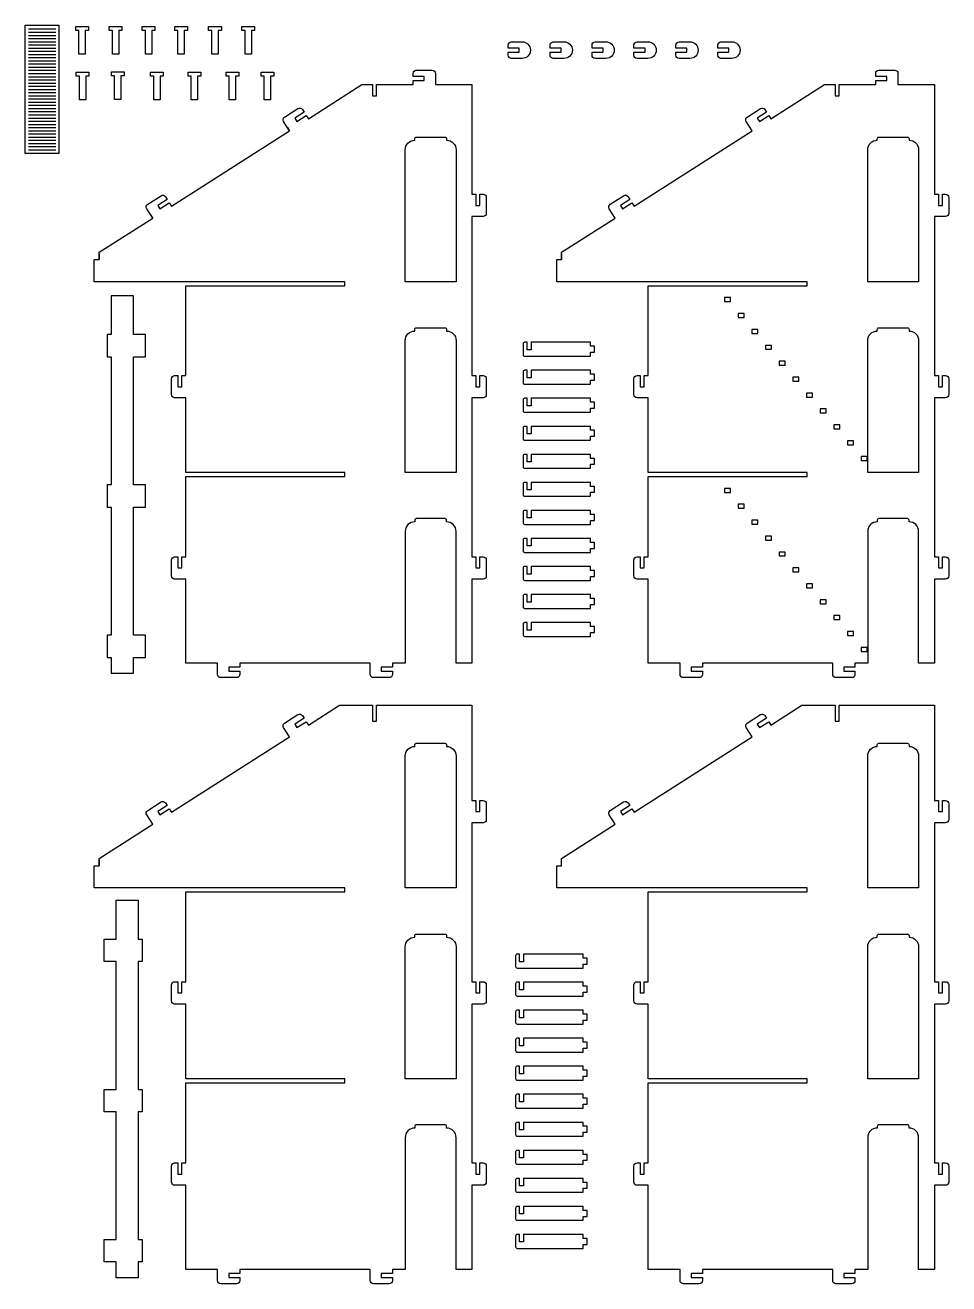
# Model space of a CAD drawing. Extents: x 8164 to 10920, y 152 to 1666.
# Drawn here: x 10223 to 10920, y 695 to 1645 of the extents above; entities that cross this region are included whole.
import ezdxf

# ---------------------------------------------------------------- set-up
doc = ezdxf.new("R2010")
doc.units = 0
doc.header["$MEASUREMENT"] = 0
doc.layers.add('LAYER_1', color=18, linetype='CONTINUOUS')

msp = doc.modelspace()

# ---------------------------------------------------------------- linework, layer by layer
at = {"layer": 'LAYER_1'}
for points in [[(10222.7, 1644.97), (10248.14, 1644.97), (10248.14, 1548.01), (10222.7, 1548.01)], [(10268.02, 1640.98), (10268.02, 1622.98), (10263.22, 1622.98), (10263.22, 1640.98), (10260.82, 1640.98), (10260.82, 1643.98), (10270.42, 1643.98), (10270.42, 1640.98)], [(10293.35, 1640.98), (10293.35, 1622.98), (10288.55, 1622.98), (10288.55, 1640.98), (10286.15, 1640.98), (10286.15, 1643.98), (10295.75, 1643.98), (10295.75, 1640.98)], [(10318.19, 1640.98), (10318.19, 1622.98), (10313.39, 1622.98), (10313.39, 1640.98), (10310.99, 1640.98), (10310.99, 1643.98), (10320.59, 1643.98), (10320.59, 1640.98)], [(10342.78, 1640.98), (10342.78, 1622.98), (10337.98, 1622.98), (10337.98, 1640.98), (10335.58, 1640.98), (10335.58, 1643.98), (10345.18, 1643.98), (10345.18, 1640.98)], [(10368.36, 1640.98), (10368.36, 1622.98), (10363.56, 1622.98), (10363.56, 1640.98), (10361.16, 1640.98), (10361.16, 1643.98), (10370.76, 1643.98), (10370.76, 1640.98)], [(10393.44, 1640.98), (10393.44, 1622.98), (10388.64, 1622.98), (10388.64, 1640.98), (10386.24, 1640.98), (10386.24, 1643.98), (10395.84, 1643.98), (10395.84, 1640.98)], [(10268.39, 1606.58), (10268.39, 1588.58), (10263.59, 1588.58), (10263.59, 1606.58), (10261.19, 1606.58), (10261.19, 1609.58), (10270.79, 1609.58), (10270.79, 1606.58)], [(10294.96, 1606.79), (10294.96, 1588.79), (10290.16, 1588.79), (10290.16, 1606.79), (10287.76, 1606.79), (10287.76, 1609.79), (10297.36, 1609.79), (10297.36, 1606.79)], [(10324.53, 1606.58), (10324.53, 1588.58), (10319.73, 1588.58), (10319.73, 1606.58), (10317.33, 1606.58), (10317.33, 1609.58), (10326.93, 1609.58), (10326.93, 1606.58)], [(10352.81, 1606.58), (10352.81, 1588.58), (10348.01, 1588.58), (10348.01, 1606.58), (10345.61, 1606.58), (10345.61, 1609.58), (10355.21, 1609.58), (10355.21, 1606.58)], [(10381.52, 1606.58), (10381.52, 1588.58), (10376.72, 1588.58), (10376.72, 1606.58), (10374.32, 1606.58), (10374.32, 1609.58), (10383.92, 1609.58), (10383.92, 1606.58)], [(10407.87, 1606.58), (10407.87, 1588.58), (10403.07, 1588.58), (10403.07, 1606.58), (10400.67, 1606.58), (10400.67, 1609.58), (10410.27, 1609.58), (10410.27, 1606.58)], [(10287.66, 1411.38), (10284.66, 1411.38), (10284.66, 1394.58), (10287.66, 1394.58), (10287.66, 1297.98), (10284.66, 1297.98), (10284.66, 1281.18), (10287.66, 1281.18), (10287.66, 1184.58), (10284.66, 1184.58), (10284.66, 1167.78), (10287.66, 1167.78), (10287.66, 1155.78), (10304.46, 1155.78), (10304.46, 1167.78), (10313.46, 1167.78), (10313.46, 1184.58), (10304.46, 1184.58), (10304.46, 1281.18), (10313.46, 1281.18), (10313.46, 1297.98), (10304.46, 1297.98), (10304.46, 1394.58), (10313.46, 1394.58), (10313.46, 1411.38), (10304.46, 1411.38), (10304.46, 1440.78), (10287.66, 1440.78)], [(10750.46, 1436.3), (10754.94, 1436.3), (10754.94, 1439.3), (10750.46, 1439.3)], [(10760.77, 1424.3), (10765.25, 1424.3), (10765.25, 1427.3), (10760.77, 1427.3)], [(10771.07, 1412.3), (10775.56, 1412.3), (10775.56, 1415.3), (10771.07, 1415.3)], [(10781.38, 1400.3), (10785.86, 1400.3), (10785.86, 1403.3), (10781.38, 1403.3)], [(10791.69, 1388.3), (10796.17, 1388.3), (10796.17, 1391.3), (10791.69, 1391.3)], [(10802, 1376.3), (10806.48, 1376.3), (10806.48, 1379.3), (10802, 1379.3)], [(10812.31, 1364.3), (10816.79, 1364.3), (10816.79, 1367.3), (10812.31, 1367.3)], [(10822.62, 1352.3), (10827.1, 1352.3), (10827.1, 1355.3), (10822.62, 1355.3)], [(10832.93, 1340.3), (10837.41, 1340.3), (10837.41, 1343.3), (10832.93, 1343.3)], [(10843.24, 1328.3), (10847.72, 1328.3), (10847.72, 1331.3), (10843.24, 1331.3)], [(10853.55, 1316.3), (10858.03, 1316.3), (10858.03, 1319.3), (10853.55, 1319.3)], [(10750.46, 1292.3), (10754.94, 1292.3), (10754.94, 1295.3), (10750.46, 1295.3)], [(10760.77, 1280.3), (10765.25, 1280.3), (10765.25, 1283.3), (10760.77, 1283.3)], [(10771.07, 1268.3), (10775.56, 1268.3), (10775.56, 1271.3), (10771.07, 1271.3)], [(10781.38, 1256.3), (10785.86, 1256.3), (10785.86, 1259.3), (10781.38, 1259.3)], [(10791.69, 1244.3), (10796.17, 1244.3), (10796.17, 1247.3), (10791.69, 1247.3)], [(10802, 1232.3), (10806.48, 1232.3), (10806.48, 1235.3), (10802, 1235.3)], [(10812.31, 1220.3), (10816.79, 1220.3), (10816.79, 1223.3), (10812.31, 1223.3)], [(10822.62, 1208.3), (10827.1, 1208.3), (10827.1, 1211.3), (10822.62, 1211.3)], [(10832.93, 1196.3), (10837.41, 1196.3), (10837.41, 1199.3), (10832.93, 1199.3)], [(10843.24, 1184.3), (10847.72, 1184.3), (10847.72, 1187.3), (10843.24, 1187.3)], [(10853.55, 1172.3), (10858.03, 1172.3), (10858.03, 1175.3), (10853.55, 1175.3)], [(10308.09, 955.07), (10311.09, 955.07), (10311.09, 938.27), (10308.09, 938.27), (10308.09, 841.67), (10311.09, 841.67), (10311.09, 824.87), (10308.09, 824.87), (10308.09, 728.27), (10311.09, 728.27), (10311.09, 711.47), (10308.09, 711.47), (10308.09, 699.47), (10291.29, 699.47), (10291.29, 711.47), (10282.29, 711.47), (10282.29, 728.27), (10291.29, 728.27), (10291.29, 824.87), (10282.29, 824.87), (10282.29, 841.67), (10291.29, 841.67), (10291.29, 938.27), (10282.29, 938.27), (10282.29, 955.07), (10291.29, 955.07), (10291.29, 984.47), (10308.09, 984.47)]]:
    msp.add_lwpolyline(points, close=True, dxfattribs=at)
for points in [[(10225.1, 1642.09), (10245.74, 1642.09)], [(10225.1, 1639.69), (10245.74, 1639.69)], [(10225.1, 1637.29), (10245.74, 1637.29)], [(10225.1, 1634.89), (10245.74, 1634.89)], [(10225.1, 1632.49), (10245.74, 1632.49)], [(10225.1, 1630.09), (10245.74, 1630.09)], [(10225.1, 1627.69), (10245.74, 1627.69)], [(10225.1, 1625.29), (10245.74, 1625.29)], [(10225.1, 1622.89), (10245.74, 1622.89)], [(10225.1, 1620.49), (10245.74, 1620.49)], [(10225.1, 1618.09), (10245.74, 1618.09)], [(10225.1, 1615.69), (10245.74, 1615.69)], [(10225.1, 1613.29), (10245.74, 1613.29)], [(10225.1, 1610.89), (10245.74, 1610.89)], [(10225.1, 1608.49), (10245.74, 1608.49)], [(10225.1, 1606.09), (10245.74, 1606.09)], [(10225.1, 1603.69), (10245.74, 1603.69)], [(10225.1, 1601.29), (10245.74, 1601.29)], [(10225.1, 1598.89), (10245.74, 1598.89)], [(10225.1, 1596.49), (10245.74, 1596.49)], [(10225.1, 1594.09), (10245.74, 1594.09)], [(10225.1, 1591.69), (10245.74, 1591.69)], [(10225.1, 1589.29), (10245.74, 1589.29)], [(10225.1, 1586.89), (10245.74, 1586.89)], [(10225.1, 1584.49), (10245.74, 1584.49)], [(10225.1, 1582.09), (10245.74, 1582.09)], [(10225.1, 1579.69), (10245.74, 1579.69)], [(10225.1, 1577.29), (10245.74, 1577.29)], [(10225.1, 1574.89), (10245.74, 1574.89)], [(10225.1, 1572.49), (10245.74, 1572.49)], [(10225.1, 1570.09), (10245.74, 1570.09)], [(10225.1, 1567.69), (10245.74, 1567.69)], [(10420.61, 1567.78), (10422.23, 1565.25)], [(10434.78, 1576.81), (10436.39, 1574.29)], [(10225.1, 1565.29), (10245.74, 1565.29)], [(10225.1, 1562.89), (10245.74, 1562.89)], [(10225.1, 1560.49), (10245.74, 1560.49)], [(10225.1, 1558.09), (10245.74, 1558.09)], [(10225.1, 1555.69), (10245.74, 1555.69)], [(10225.1, 1553.29), (10245.74, 1553.29)], [(10225.1, 1550.89), (10245.74, 1550.89)], [(10331.49, 1510.94), (10333.1, 1508.41)], [(10317.32, 1501.9), (10318.93, 1499.37)], [(10559.87, 1500.5), (10559.87, 1461.22)]]:
    msp.add_lwpolyline(points, dxfattribs=at)
for points in [[(10587.18, 1624.63), (10595.58, 1624.63), (10595.58, 1627.63), (10587.18, 1627.63), (10587.18, 1630.03, -0.414214), (10589.58, 1632.43), (10597.68, 1632.43, -1), (10597.68, 1619.83), (10589.58, 1619.83, -0.414214), (10587.18, 1622.23)], [(10618.82, 1624.63), (10627.22, 1624.63), (10627.22, 1627.63), (10618.82, 1627.63), (10618.82, 1630.03, -0.414214), (10621.22, 1632.43), (10629.32, 1632.43, -1), (10629.32, 1619.83), (10621.22, 1619.83, -0.414214), (10618.82, 1622.23)], [(10650.46, 1624.63), (10658.86, 1624.63), (10658.86, 1627.63), (10650.46, 1627.63), (10650.46, 1630.03, -0.414214), (10652.86, 1632.43), (10660.96, 1632.43, -1), (10660.96, 1619.83), (10652.86, 1619.83, -0.414214), (10650.46, 1622.23)], [(10682.1, 1624.63), (10690.5, 1624.63), (10690.5, 1627.63), (10682.1, 1627.63), (10682.1, 1630.03, -0.414214), (10684.5, 1632.43), (10692.6, 1632.43, -1), (10692.6, 1619.83), (10684.5, 1619.83, -0.414214), (10682.1, 1622.23)], [(10713.74, 1624.63), (10722.14, 1624.63), (10722.14, 1627.63), (10713.74, 1627.63), (10713.74, 1630.03, -0.414214), (10716.14, 1632.43), (10724.24, 1632.43, -1), (10724.24, 1619.83), (10716.14, 1619.83, -0.414214), (10713.74, 1622.23)], [(10745.39, 1624.63), (10753.79, 1624.63), (10753.79, 1627.63), (10745.39, 1627.63), (10745.39, 1630.03, -0.414214), (10747.79, 1632.43), (10755.89, 1632.43, -1), (10755.89, 1619.83), (10747.79, 1619.83, -0.414214), (10745.39, 1622.23)], [(10278.47, 1472.34), (10278.47, 1468.1), (10278.47, 1473.56), (10318.93, 1499.37), (10314.42, 1506.46, -0.414214), (10315.15, 1509.77), (10325.27, 1516.22, -0.414214), (10328.58, 1515.49), (10329.87, 1513.47), (10322.79, 1508.95), (10324.4, 1506.42), (10331.49, 1510.94), (10333.1, 1508.41), (10422.23, 1565.25), (10417.71, 1572.33, -0.414214), (10418.44, 1575.65), (10428.56, 1582.1, -0.414214), (10431.87, 1581.37), (10433.16, 1579.34), (10426.08, 1574.83), (10427.69, 1572.3), (10434.78, 1576.81), (10436.39, 1574.29), (10476.86, 1600.1), (10484.87, 1600.1), (10484.87, 1591.7), (10487.87, 1591.7), (10487.87, 1600.1), (10515.47, 1600.1), (10515.47, 1603.1), (10523.87, 1603.1), (10523.87, 1606.1), (10515.47, 1606.1), (10515.47, 1608.5, -0.414214), (10517.87, 1610.9), (10529.87, 1610.9, -0.414214), (10532.27, 1608.5), (10532.27, 1600.1), (10559.87, 1600.1), (10559.87, 1517.3), (10562.87, 1517.3), (10562.87, 1508.9), (10565.87, 1508.9), (10565.87, 1517.3), (10568.27, 1517.3, -0.414214), (10570.67, 1514.9), (10570.67, 1502.9, -0.414214), (10568.27, 1500.5), (10559.87, 1500.5), (10559.87, 1380.5), (10562.87, 1380.5), (10562.87, 1372.1), (10565.87, 1372.1), (10565.87, 1380.5), (10568.27, 1380.5, -0.414214), (10570.67, 1378.1), (10570.67, 1366.1, -0.414214), (10568.27, 1363.7), (10559.87, 1363.7), (10559.87, 1243.7), (10562.87, 1243.7), (10562.87, 1235.3), (10565.87, 1235.3), (10565.87, 1243.7), (10568.27, 1243.7, -0.414214), (10570.67, 1241.3), (10570.67, 1229.3, -0.414214), (10568.27, 1226.9), (10559.87, 1226.9), (10559.87, 1163.3), (10547.87, 1163.3), (10547.87, 1262.9, 0.414214), (10540.67, 1270.1), (10540.67, 1271.3, 0.414214), (10539.47, 1272.5), (10517.87, 1272.5, 0.414214), (10516.67, 1271.3), (10516.67, 1270.1, 0.414214), (10509.47, 1262.9), (10509.47, 1163.3), (10499.87, 1163.3), (10499.87, 1160.3), (10491.47, 1160.3), (10491.47, 1157.3), (10499.87, 1157.3), (10499.87, 1154.9, -0.414214), (10497.47, 1152.5), (10485.47, 1152.5, -0.414214), (10483.07, 1154.9), (10483.07, 1163.3), (10384.67, 1163.3), (10384.67, 1160.3), (10376.27, 1160.3), (10376.27, 1157.3), (10384.67, 1157.3), (10384.67, 1154.9, -0.414214), (10382.27, 1152.5), (10370.27, 1152.5, -0.414214), (10367.87, 1154.9), (10367.87, 1163.3), (10343.87, 1163.3), (10343.87, 1226.9), (10335.47, 1226.9, -0.414214), (10333.07, 1229.3), (10333.07, 1241.3, -0.414214), (10335.47, 1243.7), (10337.87, 1243.7), (10337.87, 1235.3), (10340.87, 1235.3), (10340.87, 1243.7), (10343.87, 1243.7), (10343.87, 1304.3), (10463.87, 1304.3), (10463.87, 1307.3), (10343.87, 1307.3), (10343.87, 1363.7), (10335.47, 1363.7, -0.414214), (10333.07, 1366.1), (10333.07, 1378.1, -0.414214), (10335.47, 1380.5), (10337.87, 1380.5), (10337.87, 1372.1), (10340.87, 1372.1), (10340.87, 1380.5), (10343.87, 1380.5), (10343.87, 1448.3), (10463.87, 1448.3), (10463.87, 1451.3), (10274.87, 1451.3), (10274.87, 1468.1), (10278.47, 1468.1)], [(10627.53, 1472.34), (10627.53, 1468.1), (10627.53, 1473.56), (10668, 1499.37), (10663.49, 1506.46, -0.414214), (10664.22, 1509.77), (10674.34, 1516.22, -0.414214), (10677.65, 1515.49), (10678.94, 1513.47), (10671.86, 1508.95), (10673.47, 1506.42), (10680.55, 1510.94), (10682.17, 1508.41), (10771.29, 1565.25), (10766.78, 1572.33, -0.414214), (10767.51, 1575.65), (10777.63, 1582.1, -0.414214), (10780.94, 1581.37), (10782.23, 1579.34), (10775.15, 1574.83), (10776.76, 1572.3), (10783.84, 1576.81), (10785.46, 1574.29), (10825.93, 1600.1), (10833.93, 1600.1), (10833.93, 1591.7), (10836.93, 1591.7), (10836.93, 1600.1), (10864.53, 1600.1), (10864.53, 1603.1), (10872.93, 1603.1), (10872.93, 1606.1), (10864.53, 1606.1), (10864.53, 1608.5, -0.414214), (10866.93, 1610.9), (10878.93, 1610.9, -0.414214), (10881.33, 1608.5), (10881.33, 1600.1), (10908.93, 1600.1), (10908.93, 1517.3), (10911.93, 1517.3), (10911.93, 1508.9), (10914.93, 1508.9), (10914.93, 1517.3), (10917.33, 1517.3, -0.414214), (10919.73, 1514.9), (10919.73, 1502.9, -0.414214), (10917.33, 1500.5), (10908.93, 1500.5), (10908.93, 1380.5), (10911.93, 1380.5), (10911.93, 1372.1), (10914.93, 1372.1), (10914.93, 1380.5), (10917.33, 1380.5, -0.414214), (10919.73, 1378.1), (10919.73, 1366.1, -0.414214), (10917.33, 1363.7), (10908.93, 1363.7), (10908.93, 1243.7), (10911.93, 1243.7), (10911.93, 1235.3), (10914.93, 1235.3), (10914.93, 1243.7), (10917.33, 1243.7, -0.414214), (10919.73, 1241.3), (10919.73, 1229.3, -0.414214), (10917.33, 1226.9), (10908.93, 1226.9), (10908.93, 1163.3), (10896.93, 1163.3), (10896.93, 1262.9, 0.414214), (10889.73, 1270.1), (10889.73, 1271.3, 0.414214), (10888.53, 1272.5), (10866.93, 1272.5, 0.414214), (10865.73, 1271.3), (10865.73, 1270.1, 0.414214), (10858.53, 1262.9), (10858.53, 1163.3), (10848.93, 1163.3), (10848.93, 1160.3), (10840.53, 1160.3), (10840.53, 1157.3), (10848.93, 1157.3), (10848.93, 1154.9, -0.414214), (10846.53, 1152.5), (10834.53, 1152.5, -0.414214), (10832.13, 1154.9), (10832.13, 1163.3), (10733.73, 1163.3), (10733.73, 1160.3), (10725.33, 1160.3), (10725.33, 1157.3), (10733.73, 1157.3), (10733.73, 1154.9, -0.414214), (10731.33, 1152.5), (10719.33, 1152.5, -0.414214), (10716.93, 1154.9), (10716.93, 1163.3), (10692.93, 1163.3), (10692.93, 1226.9), (10684.53, 1226.9, -0.414214), (10682.13, 1229.3), (10682.13, 1241.3, -0.414214), (10684.53, 1243.7), (10686.93, 1243.7), (10686.93, 1235.3), (10689.93, 1235.3), (10689.93, 1243.7), (10692.93, 1243.7), (10692.93, 1304.3), (10812.93, 1304.3), (10812.93, 1307.3), (10692.93, 1307.3), (10692.93, 1363.7), (10684.53, 1363.7, -0.414214), (10682.13, 1366.1), (10682.13, 1378.1, -0.414214), (10684.53, 1380.5), (10686.93, 1380.5), (10686.93, 1372.1), (10689.93, 1372.1), (10689.93, 1380.5), (10692.93, 1380.5), (10692.93, 1448.3), (10812.93, 1448.3), (10812.93, 1451.3), (10623.93, 1451.3), (10623.93, 1468.1), (10627.53, 1468.1)], [(10547.87, 1550.9), (10547.87, 1451.3), (10509.47, 1451.3), (10509.47, 1550.9, -0.414214), (10516.67, 1558.1), (10516.67, 1559.3, -0.414214), (10517.87, 1560.5), (10539.47, 1560.5, -0.414214), (10540.67, 1559.3), (10540.67, 1558.1, -0.414214)], [(10896.93, 1550.9), (10896.93, 1451.3), (10858.53, 1451.3), (10858.53, 1550.9, -0.414214), (10865.73, 1558.1), (10865.73, 1559.3, -0.414214), (10866.93, 1560.5), (10888.53, 1560.5, -0.414214), (10889.73, 1559.3), (10889.73, 1558.1, -0.414214)], [(10547.87, 1406.9), (10547.87, 1307.3), (10509.47, 1307.3), (10509.47, 1406.9, -0.414214), (10516.67, 1414.1), (10516.67, 1415.3, -0.414214), (10517.87, 1416.5), (10539.47, 1416.5, -0.414214), (10540.67, 1415.3), (10540.67, 1414.1, -0.414214)], [(10896.93, 1406.9), (10896.93, 1307.3), (10858.53, 1307.3), (10858.53, 1406.9, -0.414214), (10865.73, 1414.1), (10865.73, 1415.3, -0.414214), (10866.93, 1416.5), (10888.53, 1416.5, -0.414214), (10889.73, 1415.3), (10889.73, 1414.1, -0.414214)], [(10649.43, 1405.63), (10604.43, 1405.63), (10604.43, 1399.95), (10601.43, 1399.95), (10601.43, 1405.63), (10599.63, 1405.63, 0.414214), (10598.43, 1404.43), (10598.43, 1396.35, 0.414214), (10599.63, 1395.15), (10649.43, 1395.15), (10649.43, 1398.15), (10652.43, 1398.15), (10652.43, 1402.63), (10649.43, 1402.63)], [(10649.43, 1384.47), (10604.43, 1384.47), (10604.43, 1378.79), (10601.43, 1378.79), (10601.43, 1384.47), (10599.63, 1384.47, 0.414214), (10598.43, 1383.27), (10598.43, 1375.19, 0.414214), (10599.63, 1373.99), (10649.43, 1373.99), (10649.43, 1376.99), (10652.43, 1376.99), (10652.43, 1381.47), (10649.43, 1381.47)], [(10649.43, 1363.31), (10604.43, 1363.31), (10604.43, 1357.63), (10601.43, 1357.63), (10601.43, 1363.31), (10599.63, 1363.31, 0.414214), (10598.43, 1362.11), (10598.43, 1354.03, 0.414214), (10599.63, 1352.83), (10649.43, 1352.83), (10649.43, 1355.83), (10652.43, 1355.83), (10652.43, 1360.31), (10649.43, 1360.31)], [(10649.43, 1342.16), (10604.43, 1342.16), (10604.43, 1336.48), (10601.43, 1336.48), (10601.43, 1342.16), (10599.63, 1342.16, 0.414214), (10598.43, 1340.96), (10598.43, 1332.88, 0.414214), (10599.63, 1331.68), (10649.43, 1331.68), (10649.43, 1334.68), (10652.43, 1334.68), (10652.43, 1339.16), (10649.43, 1339.16)], [(10649.43, 1321), (10604.43, 1321), (10604.43, 1315.32), (10601.43, 1315.32), (10601.43, 1321), (10599.63, 1321, 0.414214), (10598.43, 1319.8), (10598.43, 1311.72, 0.414214), (10599.63, 1310.52), (10649.43, 1310.52), (10649.43, 1313.52), (10652.43, 1313.52), (10652.43, 1318), (10649.43, 1318)], [(10649.43, 1299.84), (10604.43, 1299.84), (10604.43, 1294.16), (10601.43, 1294.16), (10601.43, 1299.84), (10599.63, 1299.84, 0.414214), (10598.43, 1298.64), (10598.43, 1290.56, 0.414214), (10599.63, 1289.36), (10649.43, 1289.36), (10649.43, 1292.36), (10652.43, 1292.36), (10652.43, 1296.84), (10649.43, 1296.84)], [(10649.43, 1278.69), (10604.43, 1278.69), (10604.43, 1273), (10601.43, 1273), (10601.43, 1278.69), (10599.63, 1278.69, 0.414214), (10598.43, 1277.49), (10598.43, 1269.4, 0.414214), (10599.63, 1268.2), (10649.43, 1268.2), (10649.43, 1271.2), (10652.43, 1271.2), (10652.43, 1275.69), (10649.43, 1275.69)], [(10649.43, 1257.53), (10604.43, 1257.53), (10604.43, 1251.85), (10601.43, 1251.85), (10601.43, 1257.53), (10599.63, 1257.53, 0.414214), (10598.43, 1256.33), (10598.43, 1248.25, 0.414214), (10599.63, 1247.05), (10649.43, 1247.05), (10649.43, 1250.05), (10652.43, 1250.05), (10652.43, 1254.53), (10649.43, 1254.53)], [(10649.43, 1236.37), (10604.43, 1236.37), (10604.43, 1230.69), (10601.43, 1230.69), (10601.43, 1236.37), (10599.63, 1236.37, 0.414214), (10598.43, 1235.17), (10598.43, 1227.09, 0.414214), (10599.63, 1225.89), (10649.43, 1225.89), (10649.43, 1228.89), (10652.43, 1228.89), (10652.43, 1233.37), (10649.43, 1233.37)], [(10649.43, 1215.21), (10604.43, 1215.21), (10604.43, 1209.53), (10601.43, 1209.53), (10601.43, 1215.21), (10599.63, 1215.21, 0.414214), (10598.43, 1214.01), (10598.43, 1205.93, 0.414214), (10599.63, 1204.73), (10649.43, 1204.73), (10649.43, 1207.73), (10652.43, 1207.73), (10652.43, 1212.21), (10649.43, 1212.21)], [(10649.43, 1194.06), (10604.43, 1194.06), (10604.43, 1188.38), (10601.43, 1188.38), (10601.43, 1194.06), (10599.63, 1194.06, 0.414214), (10598.43, 1192.86), (10598.43, 1184.78, 0.414214), (10599.63, 1183.58), (10649.43, 1183.58), (10649.43, 1186.58), (10652.43, 1186.58), (10652.43, 1191.06), (10649.43, 1191.06)], [(10278.47, 1014.78), (10278.47, 1010.54), (10278.47, 1016), (10318.93, 1041.81), (10314.42, 1048.9, -0.414214), (10315.15, 1052.21), (10325.27, 1058.66, -0.414214), (10328.58, 1057.93), (10329.87, 1055.91), (10322.79, 1051.39), (10324.4, 1048.86), (10331.49, 1053.38), (10333.1, 1050.85), (10422.23, 1107.69), (10417.71, 1114.77, -0.414214), (10418.44, 1118.09), (10428.56, 1124.54, -0.414214), (10431.87, 1123.81), (10433.16, 1121.78), (10426.08, 1117.27), (10427.69, 1114.74), (10434.78, 1119.25), (10436.39, 1116.73), (10459.86, 1131.69), (10484.87, 1131.69), (10484.87, 1119.69), (10487.87, 1119.69), (10487.87, 1131.69), (10559.87, 1131.69), (10559.87, 1059.74), (10562.87, 1059.74), (10562.87, 1051.34), (10565.87, 1051.34), (10565.87, 1059.74), (10568.27, 1059.74, -0.414214), (10570.67, 1057.34), (10570.67, 1045.34, -0.414214), (10568.27, 1042.94), (10559.87, 1042.94), (10559.87, 922.94), (10562.87, 922.94), (10562.87, 914.54), (10565.87, 914.54), (10565.87, 922.94), (10568.27, 922.94, -0.414214), (10570.67, 920.54), (10570.67, 908.54, -0.414214), (10568.27, 906.14), (10559.87, 906.14), (10559.87, 786.14), (10562.87, 786.14), (10562.87, 777.74), (10565.87, 777.74), (10565.87, 786.14), (10568.27, 786.14, -0.414214), (10570.67, 783.74), (10570.67, 771.74, -0.414214), (10568.27, 769.34), (10559.87, 769.34), (10559.87, 705.74), (10547.87, 705.74), (10547.87, 805.34, 0.414214), (10540.67, 812.54), (10540.67, 813.74, 0.414214), (10539.47, 814.94), (10517.87, 814.94, 0.414214), (10516.67, 813.74), (10516.67, 812.54, 0.414214), (10509.47, 805.34), (10509.47, 705.74), (10499.87, 705.74), (10499.87, 702.74), (10491.47, 702.74), (10491.47, 699.74), (10499.87, 699.74), (10499.87, 697.34, -0.414214), (10497.47, 694.94), (10485.47, 694.94, -0.414214), (10483.07, 697.34), (10483.07, 705.74), (10384.67, 705.74), (10384.67, 702.74), (10376.27, 702.74), (10376.27, 699.74), (10384.67, 699.74), (10384.67, 697.34, -0.414214), (10382.27, 694.94), (10370.27, 694.94, -0.414214), (10367.87, 697.34), (10367.87, 705.74), (10343.87, 705.74), (10343.87, 769.34), (10335.47, 769.34, -0.414214), (10333.07, 771.74), (10333.07, 783.74, -0.414214), (10335.47, 786.14), (10337.87, 786.14), (10337.87, 777.74), (10340.87, 777.74), (10340.87, 786.14), (10343.87, 786.14), (10343.87, 846.74), (10463.87, 846.74), (10463.87, 849.74), (10343.87, 849.74), (10343.87, 906.14), (10335.47, 906.14, -0.414214), (10333.07, 908.54), (10333.07, 920.54, -0.414214), (10335.47, 922.94), (10337.87, 922.94), (10337.87, 914.54), (10340.87, 914.54), (10340.87, 922.94), (10343.87, 922.94), (10343.87, 990.74), (10463.87, 990.74), (10463.87, 993.74), (10274.87, 993.74), (10274.87, 1010.54), (10278.47, 1010.54)], [(10627.53, 1013.27), (10627.53, 1016), (10668, 1041.81), (10663.49, 1048.9, -0.414214), (10664.22, 1052.21), (10674.34, 1058.66, -0.414214), (10677.65, 1057.93), (10678.94, 1055.91), (10671.86, 1051.39), (10673.47, 1048.86), (10680.55, 1053.38), (10682.17, 1050.85), (10771.29, 1107.69), (10766.78, 1114.77, -0.414214), (10767.51, 1118.09), (10777.63, 1124.54, -0.414214), (10780.94, 1123.81), (10782.23, 1121.78), (10775.15, 1117.27), (10776.76, 1114.74), (10783.84, 1119.25), (10785.46, 1116.73), (10808.93, 1131.69), (10833.93, 1131.69), (10833.93, 1119.69), (10836.93, 1119.69), (10836.93, 1131.69), (10908.93, 1131.69), (10908.93, 1059.74), (10911.93, 1059.74), (10911.93, 1051.34), (10914.93, 1051.34), (10914.93, 1059.74), (10917.33, 1059.74, -0.414214), (10919.73, 1057.34), (10919.73, 1045.34, -0.414214), (10917.33, 1042.94), (10908.93, 1042.94), (10908.93, 922.94), (10911.93, 922.94), (10911.93, 914.54), (10914.93, 914.54), (10914.93, 922.94), (10917.33, 922.94, -0.414214), (10919.73, 920.54), (10919.73, 908.54, -0.414214), (10917.33, 906.14), (10908.93, 906.14), (10908.93, 786.14), (10911.93, 786.14), (10911.93, 777.74), (10914.93, 777.74), (10914.93, 786.14), (10917.33, 786.14, -0.414214), (10919.73, 783.74), (10919.73, 771.74, -0.414214), (10917.33, 769.34), (10908.93, 769.34), (10908.93, 705.74), (10896.93, 705.74), (10896.93, 805.34, 0.414214), (10889.73, 812.54), (10889.73, 813.74, 0.414214), (10888.53, 814.94), (10866.93, 814.94, 0.414214), (10865.73, 813.74), (10865.73, 812.54, 0.414214), (10858.53, 805.34), (10858.53, 705.74), (10848.93, 705.74), (10848.93, 702.74), (10840.53, 702.74), (10840.53, 699.74), (10848.93, 699.74), (10848.93, 697.34, -0.414214), (10846.53, 694.94), (10834.53, 694.94, -0.414214), (10832.13, 697.34), (10832.13, 705.74), (10733.73, 705.74), (10733.73, 702.74), (10725.33, 702.74), (10725.33, 699.74), (10733.73, 699.74), (10733.73, 697.34, -0.414214), (10731.33, 694.94), (10719.33, 694.94, -0.414214), (10716.93, 697.34), (10716.93, 705.74), (10692.93, 705.74), (10692.93, 769.34), (10684.53, 769.34, -0.414214), (10682.13, 771.74), (10682.13, 783.74, -0.414214), (10684.53, 786.14), (10686.93, 786.14), (10686.93, 777.74), (10689.93, 777.74), (10689.93, 786.14), (10692.93, 786.14), (10692.93, 846.74), (10812.93, 846.74), (10812.93, 849.74), (10692.93, 849.74), (10692.93, 906.14), (10684.53, 906.14, -0.414214), (10682.13, 908.54), (10682.13, 920.54, -0.414214), (10684.53, 922.94), (10686.93, 922.94), (10686.93, 914.54), (10689.93, 914.54), (10689.93, 922.94), (10692.93, 922.94), (10692.93, 990.74), (10812.93, 990.74), (10812.93, 993.74), (10623.93, 993.74), (10623.93, 1010.54), (10627.53, 1010.54)], [(10547.87, 1093.34), (10547.87, 993.74), (10509.47, 993.74), (10509.47, 1093.34, -0.414214), (10516.67, 1100.54), (10516.67, 1101.74, -0.414214), (10517.87, 1102.94), (10539.47, 1102.94, -0.414214), (10540.67, 1101.74), (10540.67, 1100.54, -0.414214)], [(10896.93, 1093.34), (10896.93, 993.74), (10858.53, 993.74), (10858.53, 1093.34, -0.414214), (10865.73, 1100.54), (10865.73, 1101.74, -0.414214), (10866.93, 1102.94), (10888.53, 1102.94, -0.414214), (10889.73, 1101.74), (10889.73, 1100.54, -0.414214)], [(10547.87, 949.34), (10547.87, 849.74), (10509.47, 849.74), (10509.47, 949.34, -0.414214), (10516.67, 956.54), (10516.67, 957.74, -0.414214), (10517.87, 958.94), (10539.47, 958.94, -0.414214), (10540.67, 957.74), (10540.67, 956.54, -0.414214)], [(10896.93, 949.34), (10896.93, 849.74), (10858.53, 849.74), (10858.53, 949.34, -0.414214), (10865.73, 956.54), (10865.73, 957.74, -0.414214), (10866.93, 958.94), (10888.53, 958.94, -0.414214), (10889.73, 957.74), (10889.73, 956.54, -0.414214)], [(10643.85, 943.76), (10598.85, 943.76), (10598.85, 938.08), (10595.85, 938.08), (10595.85, 943.76), (10594.05, 943.76, 0.414214), (10592.85, 942.56), (10592.85, 934.48, 0.414214), (10594.05, 933.28), (10643.85, 933.28), (10643.85, 936.28), (10646.85, 936.28), (10646.85, 940.76), (10643.85, 940.76)], [(10643.85, 922.61), (10598.85, 922.61), (10598.85, 916.93), (10595.85, 916.93), (10595.85, 922.61), (10594.05, 922.61, 0.414214), (10592.85, 921.41), (10592.85, 913.33, 0.414214), (10594.05, 912.13), (10643.85, 912.13), (10643.85, 915.13), (10646.85, 915.13), (10646.85, 919.61), (10643.85, 919.61)], [(10643.85, 901.45), (10598.85, 901.45), (10598.85, 895.77), (10595.85, 895.77), (10595.85, 901.45), (10594.05, 901.45, 0.414214), (10592.85, 900.25), (10592.85, 892.17, 0.414214), (10594.05, 890.97), (10643.85, 890.97), (10643.85, 893.97), (10646.85, 893.97), (10646.85, 898.45), (10643.85, 898.45)], [(10643.85, 880.29), (10598.85, 880.29), (10598.85, 874.61), (10595.85, 874.61), (10595.85, 880.29), (10594.05, 880.29, 0.414214), (10592.85, 879.09), (10592.85, 871.01, 0.414214), (10594.05, 869.81), (10643.85, 869.81), (10643.85, 872.81), (10646.85, 872.81), (10646.85, 877.29), (10643.85, 877.29)], [(10643.85, 859.13), (10598.85, 859.13), (10598.85, 853.45), (10595.85, 853.45), (10595.85, 859.13), (10594.05, 859.13, 0.414214), (10592.85, 857.93), (10592.85, 849.85, 0.414214), (10594.05, 848.65), (10643.85, 848.65), (10643.85, 851.65), (10646.85, 851.65), (10646.85, 856.13), (10643.85, 856.13)], [(10643.85, 837.98), (10598.85, 837.98), (10598.85, 832.3), (10595.85, 832.3), (10595.85, 837.98), (10594.05, 837.98, 0.414214), (10592.85, 836.78), (10592.85, 828.7, 0.414214), (10594.05, 827.5), (10643.85, 827.5), (10643.85, 830.5), (10646.85, 830.5), (10646.85, 834.98), (10643.85, 834.98)], [(10643.85, 816.82), (10598.85, 816.82), (10598.85, 811.14), (10595.85, 811.14), (10595.85, 816.82), (10594.05, 816.82, 0.414214), (10592.85, 815.62), (10592.85, 807.54, 0.414214), (10594.05, 806.34), (10643.85, 806.34), (10643.85, 809.34), (10646.85, 809.34), (10646.85, 813.82), (10643.85, 813.82)], [(10643.85, 795.66), (10598.85, 795.66), (10598.85, 789.98), (10595.85, 789.98), (10595.85, 795.66), (10594.05, 795.66, 0.414214), (10592.85, 794.46), (10592.85, 786.38, 0.414214), (10594.05, 785.18), (10643.85, 785.18), (10643.85, 788.18), (10646.85, 788.18), (10646.85, 792.66), (10643.85, 792.66)], [(10643.85, 774.51), (10598.85, 774.51), (10598.85, 768.83), (10595.85, 768.83), (10595.85, 774.51), (10594.05, 774.51, 0.414214), (10592.85, 773.31), (10592.85, 765.23, 0.414214), (10594.05, 764.03), (10643.85, 764.03), (10643.85, 767.03), (10646.85, 767.03), (10646.85, 771.51), (10643.85, 771.51)], [(10643.85, 753.35), (10598.85, 753.35), (10598.85, 747.67), (10595.85, 747.67), (10595.85, 753.35), (10594.05, 753.35, 0.414214), (10592.85, 752.15), (10592.85, 744.07, 0.414214), (10594.05, 742.87), (10643.85, 742.87), (10643.85, 745.87), (10646.85, 745.87), (10646.85, 750.35), (10643.85, 750.35)], [(10643.85, 732.19), (10598.85, 732.19), (10598.85, 726.51), (10595.85, 726.51), (10595.85, 732.19), (10594.05, 732.19, 0.414214), (10592.85, 730.99), (10592.85, 722.91, 0.414214), (10594.05, 721.71), (10643.85, 721.71), (10643.85, 724.71), (10646.85, 724.71), (10646.85, 729.19), (10643.85, 729.19)]]:
    msp.add_lwpolyline(points, format="xyb", close=True, dxfattribs=at)

doc.saveas('drawing.dxf')
